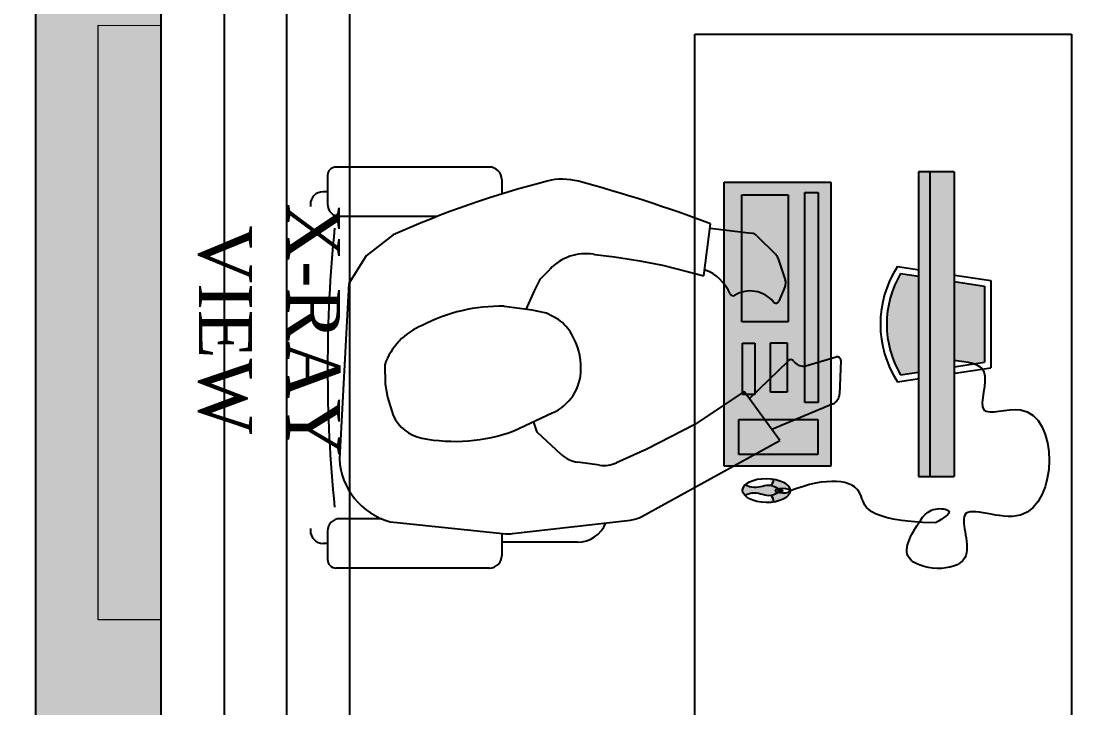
# Model space of a CAD drawing. Header units: metres. Extents: x 11749222 to 11901021, y -3863762 to -3708780.
# Drawn here: x 11789540 to 11791247, y -3803015 to -3801921 of the extents above; entities that cross this region are included whole.
import ezdxf

# ---------------------------------------------------------------- set-up
doc = ezdxf.new("R2010")
doc.units = ezdxf.units.M
doc.header["$MEASUREMENT"] = 0
doc.layers.get('0').update_dxf_attribs({"color": 251, "linetype": 'CONTINUOUS'})
for name, color, linetype in [('HATCH', 251, 'CONTINUOUS'), ('HS', 251, 'CONTINUOUS'), ('OT WRITING BOARD', 7, 'CONTINUOUS')]:
    doc.layers.add(name, color=color, linetype=linetype)
for name, color, linetype, lineweight in [('MEDI AIR-4', 6, 'CONTINUOUS', 25), ('MEDI O2', 3, 'CONTINUOUS', 25), ('MEDI VAC', 1, 'CONTINUOUS', 25), ('OT TEXT', 251, 'CONTINUOUS', 5)]:
    doc.layers.add(name, color=color, linetype=linetype, lineweight=lineweight)
doc.styles.get("Standard").update_dxf_attribs({"font": 'arial.ttf'})

msp = doc.modelspace()

# ---------------------------------------------------------------- hatches: boundary and pattern name
h = msp.add_hatch(color=254)
h.dxf.hatch_style = 1
h.set_gradient(color1=(209, 209, 209), color2=(191, 191, 191), one_color=1, tint=0.75, name='INVCYLINDER')
h.paths.add_polyline_path([(11790969.4318235, -3802160.945355292), (11790987.67774424, -3802160.945355292), (11790987.67774659, -3802646.945355211), (11790969.4318235, -3802646.945355298)])
h = msp.add_hatch(color=256)
h.dxf.hatch_style = 1
h.paths.add_polyline_path([(11791026.17366499, -3802646.945355025), (11791026.17366499, -3802160.945355292), (11790987.67774424, -3802160.945355292), (11790987.67774659, -3802646.94535521)])
h = msp.add_hatch(color=256)
h.dxf.hatch_style = 1
h.paths.add_polyline_path([(11790808.99022136, -3802611.761806951), (11790808.99022136, -3802556.094983761), (11790683.14895009, -3802556.094983761), (11790683.14895009, -3802611.761806951)], flags=16)
h.paths.add_polyline_path([(11790761.95493362, -3802399.954148901), (11790761.95493362, -3802197.838988441), (11790688.26330605, -3802197.838988441), (11790688.26330605, -3802399.954148901)], flags=0)
h.paths.add_polyline_path([(11790809.70993342, -3802528.937715365), (11790809.70993342, -3802194.037380677), (11790788.29104601, -3802194.037380677), (11790788.29104601, -3802528.937715365)], flags=16)
h.paths.add_polyline_path([(11790830.05780017, -3802630.175875271), (11790830.05780017, -3802177.714835319), (11790659.65961834, -3802177.714835319), (11790659.65961834, -3802630.175875271)])
h.paths.add_polyline_path([(11790760.21362342, -3802512.302324872), (11790733.54415456, -3802512.302324872), (11790733.54415456, -3802433.528442558), (11790760.21362342, -3802433.528442558)], flags=0)
h.paths.add_polyline_path([(11790788.29104601, -3802194.037380677), (11790809.70993342, -3802194.037380677), (11790809.70993342, -3802528.937715365), (11790788.29104601, -3802528.937715365)], flags=0)
h.paths.add_polyline_path([(11790709.01770452, -3802515.993836201), (11790689.20207499, -3802515.993836201), (11790689.20207499, -3802433.942325773), (11790709.01770452, -3802433.942325773)], flags=16)
h.paths.add_polyline_path([(11790808.99022136, -3802556.094983761), (11790808.99022136, -3802611.761806951), (11790683.14895009, -3802611.761806951), (11790683.14895009, -3802556.094983761)], flags=0)
h.paths.add_polyline_path([(11790761.95493362, -3802399.954148901), (11790688.26330605, -3802399.954148901), (11790688.26330605, -3802197.838988441), (11790761.95493362, -3802197.838988441)], flags=16)
h.paths.add_polyline_path([(11790760.21362342, -3802512.302324872), (11790760.21362342, -3802433.528442558), (11790733.54415456, -3802433.528442558), (11790733.54415456, -3802512.302324872)], flags=16)
h = msp.add_hatch(color=254)
h.dxf.hatch_style = 1
h.set_gradient(color1=(209, 209, 209), color2=(191, 191, 191), one_color=1, tint=0.75, name='INVCYLINDER')
h.paths.add_polyline_path([(11790808.99022136, -3802611.761806951), (11790808.99022136, -3802556.094983761), (11790683.14895009, -3802556.094983761), (11790683.14895009, -3802611.761806951)])
h.paths.add_polyline_path([(11790761.95493362, -3802399.954148901), (11790761.95493362, -3802197.838988441), (11790688.26330605, -3802197.838988441), (11790688.26330605, -3802399.954148901)])
h.paths.add_polyline_path([(11790809.70993342, -3802528.937715365), (11790809.70993342, -3802194.037380677), (11790788.29104601, -3802194.037380677), (11790788.29104601, -3802528.937715365)])
h.paths.add_polyline_path([(11790760.21362342, -3802512.302324872), (11790760.21362342, -3802433.528442558), (11790733.54415456, -3802433.528442558), (11790733.54415456, -3802512.302324872)])
h.paths.add_polyline_path([(11790709.01770452, -3802515.993836201), (11790709.01770452, -3802433.942325773), (11790689.20207499, -3802433.942325773), (11790689.20207499, -3802515.993836201)])
h = msp.add_hatch(color=256)
h.dxf.hatch_style = 1
h.paths.add_polyline_path([(11790941.06090275, -3802484.945355297), (11790969.4318235, -3802480.649420776), (11790969.4318235, -3802327.241289814), (11790941.06090275, -3802322.945355293, 0.272995728302598)])
edge = h.paths.add_edge_path()
edge.add_spline(control_points=[(11791026.17366499, -3802461.556728803), (11791037.97121735, -3802462.686169915), (11791049.7687697, -3802463.815611028), (11791058.83062036, -3802467.112624392)], knot_values=[0, 0, 0, 0, 28.67475405181993, 28.67475405181993, 28.67475405181993, 28.67475405181993], degree=3, periodic=0)
edge.add_line((11791058.83062036, -3802467.112624392), (11791074.79458574, -3802464.695355296))
edge.add_line((11791074.79458574, -3802464.695355296), (11791074.79458574, -3802343.195355294))
edge.add_line((11791074.79458574, -3802343.195355294), (11791026.17366499, -3802335.833158853))
edge.add_line((11791026.17366499, -3802335.833158853), (11791026.17366499, -3802461.556728803))
h = msp.add_hatch(color=256)
h.dxf.hatch_style = 1
edge = h.paths.add_edge_path()
edge.add_arc((11790725.78194827, -3802687.383370281), 13.2539179130793, -0.7401254976514906, 49.46152777258919, ccw=False)
edge.add_ellipse((11790727.18789415, -3802669.223662577), major_axis=(-38.00888260555163, 0.525802816762095), ratio=0.5040939593623253, start_angle=468.5600004429119, end_angle=539.9999999930382)
edge.add_ellipse((11790753.16391913, -3802669.56355166), major_axis=(-12.03285761141801, 0.185913733675433), ratio=0.3216880064047317, start_angle=-1.3783676422463031e-08, end_angle=179.9999999586488, ccw=False)
edge.add_ellipse((11790753.16391913, -3802669.56355166), major_axis=(-12.03285761141801, 0.185913733675433), ratio=0.3216880064047317, start_angle=179.9999999586488, end_angle=359.99999998621627, ccw=False)
edge.add_ellipse((11790727.18789415, -3802669.223662577), major_axis=(-38.00888260555163, 0.525802816762095), ratio=0.5040939593623253, start_angle=539.9999999930382, end_angle=612.3013535175419)
edge.add_arc((11790725.7633087, -3802650.939738581), 13.23356822491556, 308.5527937519682, 359.17477029216764, ccw=False)
edge.add_spline(control_points=[(11790734.01093803, -3802661.28884184), (11790725.6251456, -3802660.007534363), (11790711.17884303, -3802667.728391191), (11790697.93856468, -3802662.384273625), (11790693.07378463, -3802660.420723019)], knot_values=[0.4694720371276528, 0.4694720371276528, 0.4694720371276528, 0.4694720371276528, 1.407483953357447, 1.952313826482736, 1.952313826482736, 1.952313826482736, 1.952313826482736], degree=3, periodic=0)
edge.add_ellipse((11790727.18789415, -3802669.223662577), major_axis=(-38.00888260555163, 0.525802816762095), ratio=0.5040939593623253, start_angle=334.2319715187709, end_angle=385.7680284961759)
edge.add_spline(control_points=[(11790692.84333146, -3802677.079566595), (11790697.75742809, -3802675.254550427), (11790711.32315621, -3802670.216457962), (11790725.82909018, -3802678.575331551), (11790734.39644473, -3802677.310794112)], knot_values=[0.4506270724667458, 0.4506270724667458, 0.4506270724667458, 0.4506270724667458, 0.9954569455912963, 1.954670338081569, 1.954670338081569, 1.954670338081569, 1.954670338081569], degree=3, periodic=0)
h = msp.add_hatch(color=256)
h.dxf.hatch_style = 1
edge = h.paths.add_edge_path()
edge.add_ellipse((11790749.31276634, -3802669.379888678), major_axis=(-4.098024485273234, 0.02806017541154782), ratio=0.2661020917250116, start_angle=0, end_angle=360)
at = {"layer": 'HATCH', "ltscale": 500}
h = msp.add_hatch(color=251, dxfattribs=at)
h.dxf.hatch_style = 1
h.paths.add_polyline_path([(11782733.06102217, -3820581.807791337), (11783033.06102246, -3820581.807791337), (11783033.06102246, -3821481.807791335), (11782733.06102217, -3821481.807791335)])
h.paths.add_polyline_path([(11826143.0610224, -3824446.807791332), (11827043.0610221, -3824446.807791332), (11827043.0610221, -3824746.807791331), (11826143.0610224, -3824746.807791331)])
h.paths.add_polyline_path([(11800558.06102244, -3830511.807791322), (11800858.06102214, -3830511.807791322), (11800858.06102214, -3831411.808660954), (11800558.06102244, -3831411.808660954)])
h.paths.add_polyline_path([(11822943.06102211, -3830511.807791322), (11823543.06102211, -3830511.807791322), (11823543.06102211, -3830811.807791322), (11822943.06102211, -3830811.807791322)])
h.paths.add_polyline_path([(11779303.06102247, -3812391.807791346), (11780053.06102247, -3812391.807791346), (11780053.06102247, -3812691.807791347), (11779303.06102247, -3812691.807791347)])
h.paths.add_polyline_path([(11779303.06102247, -3815921.807791342), (11780203.06102247, -3815921.807791342), (11780203.06102247, -3816221.807791342), (11779303.06102247, -3816221.807791342)])
h.paths.add_polyline_path([(11816284.80015273, -3830411.807791323), (11817113.06102242, -3830411.807791323), (11817113.06102242, -3830711.807791322), (11816284.80015273, -3830711.807791322)])
h.paths.add_polyline_path([(11792528.06102245, -3829811.806921693), (11792828.06102245, -3829811.806921693), (11792828.06102245, -3830711.807791322), (11792528.06102245, -3830711.807791322)])
h.paths.add_polyline_path([(11786358.06102216, -3829961.806921692), (11786658.06102246, -3829961.806921692), (11786658.06102246, -3830711.807791322), (11786358.06102216, -3830711.807791322)])
h.paths.add_polyline_path([(11786033.06102246, -3830736.807791322), (11786333.06102246, -3830736.807791322), (11786333.06102246, -3831486.808660954), (11786033.06102246, -3831486.808660954)])
h.paths.add_polyline_path([(11779303.06102247, -3801521.807791361), (11780053.06102247, -3801521.807791361), (11780053.06102247, -3801821.807791362), (11779303.06102247, -3801821.807791362)])
h.paths.add_polyline_path([(11826143.0610224, -3801521.807791363), (11827043.0610221, -3801521.807791363), (11827043.0610221, -3801821.807791361), (11826143.0610224, -3801821.807791361)])
h.paths.add_polyline_path([(11779203.06102247, -3820581.807791337), (11779503.06102217, -3820581.807791337), (11779503.06102217, -3821481.807791336), (11779203.06102247, -3821481.807791336)])
h.paths.add_polyline_path([(11786033.06102246, -3829961.806921692), (11786333.06102246, -3829961.806921692), (11786333.06102246, -3830711.807791322), (11786033.06102246, -3830711.807791322)])
h.paths.add_polyline_path([(11826043.06102211, -3787791.807791383), (11826343.06102241, -3787791.807791383), (11826343.06102241, -3786813.54692185), (11826043.06102211, -3786813.54692185)])
h.paths.add_polyline_path([(11779303.06102247, -3808791.807791351), (11780053.06102247, -3808791.807791351), (11780053.06102247, -3809091.807791352), (11779303.06102247, -3809091.807791352)])
h.paths.add_polyline_path([(11807758.06102243, -3830511.807791322), (11808058.06102243, -3830511.807791322), (11808058.06102243, -3831411.808660954), (11807758.06102243, -3831411.808660954)])
h.paths.add_polyline_path([(11826143.0610224, -3781561.80779139), (11827043.0610221, -3781561.80779139), (11827043.0610221, -3781861.807791389), (11826143.0610224, -3781861.807791389)])
h.paths.add_polyline_path([(11826143.0610224, -3797921.807791368), (11827043.0610221, -3797921.807791368), (11827043.0610221, -3798221.807791368), (11826143.0610224, -3798221.807791368)])
h.paths.add_polyline_path([(11779303.06102247, -3805191.807791356), (11780053.06102247, -3805191.807791356), (11780053.06102247, -3805491.807791357), (11779303.06102247, -3805491.807791357)])
h.paths.add_polyline_path([(11811358.06102213, -3824481.80779133), (11811658.06102243, -3824481.80779133), (11811658.06102243, -3825381.808660962), (11811358.06102213, -3825381.808660962)])
h.paths.add_polyline_path([(11826143.0610224, -3805191.807791357), (11827043.0610221, -3805191.807791357), (11827043.0610221, -3805491.807791357), (11826143.0610224, -3805491.807791357)])
h.paths.add_polyline_path([(11784348.06102246, -3790791.807791378), (11784648.06102216, -3790791.807791378), (11784648.06102216, -3791391.808661009), (11784348.06102246, -3791391.808661009)])
h.paths.add_polyline_path([(11779303.06102251, -3790791.807791378), (11780203.06102247, -3790791.807791378), (11780203.06102247, -3791091.807791378), (11779303.06102251, -3791091.807791378)])
h.paths.add_polyline_path([(11826143.06102241, -3790791.807791378), (11826943.0610221, -3790791.807791378), (11826943.0610221, -3791091.807791378), (11826143.06102241, -3791091.807791378)])
h.paths.add_polyline_path([(11822943.06102211, -3819521.807791339), (11823641.96107901, -3819521.807791339), (11823641.96107901, -3819821.807791337), (11822943.06102211, -3819821.807791337)])
h.paths.add_polyline_path([(11820113.06102241, -3830411.807791323), (11820941.32189179, -3830411.807791323), (11820941.32189179, -3830711.807791322), (11820113.06102241, -3830711.807791322)])
h.paths.add_polyline_path([(11826143.0610224, -3812391.807791348), (11827043.0610221, -3812391.807791348), (11827043.0610221, -3812691.807791347), (11826143.0610224, -3812691.807791347)])
h.paths.add_polyline_path([(11784348.06102246, -3787191.806921752), (11784648.06102216, -3787191.806921752), (11784648.06102216, -3787791.807791382), (11784348.06102246, -3787791.807791382)])
h.paths.add_polyline_path([(11784673.06102276, -3787191.806921752), (11784973.06102246, -3787191.806921752), (11784973.06102246, -3787791.807791382), (11784673.06102276, -3787791.807791382)])
h.paths.add_polyline_path([(11780683.06102246, -3786891.806921902), (11780983.06102216, -3786891.806921902), (11780983.06102216, -3787791.807791383), (11780683.06102246, -3787791.807791383)])
h.paths.add_polyline_path([(11826143.0610224, -3830411.807791323), (11827043.0610221, -3830411.807791323), (11827043.0610221, -3830711.807791322), (11826143.0610224, -3830711.807791322)])
h.paths.add_polyline_path([(11798793.06102215, -3779261.806921911), (11799093.06102185, -3779261.806921911), (11799093.06102185, -3780161.807791393), (11798793.06102215, -3780161.807791393)])
h.paths.add_polyline_path([(11804823.06102213, -3779261.80692191), (11805123.06102183, -3779261.80692191), (11805123.06102183, -3780161.807791391), (11804823.06102213, -3780161.807791391)])
h.paths.add_polyline_path([(11782733.06102217, -3829961.806921692), (11783033.06102246, -3829961.806921692), (11783033.06102246, -3830711.807791322), (11782733.06102217, -3830711.807791322)])
h.paths.add_polyline_path([(11784673.06102276, -3790791.807791378), (11784973.06102246, -3790791.807791378), (11784973.06102246, -3791391.808661009), (11784673.06102276, -3791391.808661009)])
h.paths.add_polyline_path([(11795493.06102245, -3779261.80692191), (11795793.06102215, -3779261.80692191), (11795793.06102215, -3780161.807791392), (11795493.06102245, -3780161.807791392)])
h.paths.add_polyline_path([(11780683.06102246, -3781011.806921908), (11780983.06102217, -3781011.806921908), (11780983.06102217, -3781761.80779139), (11780683.06102246, -3781761.80779139)])
h.paths.add_polyline_path([(11784348.06102246, -3794391.807791373), (11784648.06102216, -3794391.807791373), (11784648.06102216, -3794991.808661004), (11784348.06102246, -3794991.808661004)])
h.paths.add_polyline_path([(11784673.06102276, -3794991.808661004), (11784973.06102246, -3794991.808661004), (11784973.06102246, -3794391.807791374), (11784673.06102276, -3794391.807791374)])
h.paths.add_polyline_path([(11782733.06102217, -3815471.807791343), (11783033.06102246, -3815471.807791343), (11783033.06102246, -3816221.807791342), (11782733.06102217, -3816221.807791342)])
h.paths.add_polyline_path([(11784348.06102246, -3781011.806921908), (11784648.06102216, -3781011.806921908), (11784648.06102216, -3781761.80779139), (11784348.06102246, -3781761.80779139)])
h.paths.add_polyline_path([(11782283.06015253, -3830736.807791322), (11783033.06102246, -3830736.807791322), (11783033.06102246, -3831036.807791322), (11782283.06015253, -3831036.807791322)])
h.paths.add_polyline_path([(11811358.06102213, -3830511.807791322), (11811658.06102242, -3830511.807791322), (11811658.06102242, -3831411.808660954), (11811358.06102213, -3831411.808660954)])
h.paths.add_polyline_path([(11782733.06102217, -3824481.807791332), (11783033.06102246, -3824481.807791332), (11783033.06102246, -3825231.808660962), (11782733.06102217, -3825231.808660962)])
h.paths.add_polyline_path([(11804158.06102243, -3830511.807791322), (11804458.06102243, -3830511.807791322), (11804458.06102243, -3831411.808660954), (11804158.06102243, -3831411.808660954)])
h.paths.add_polyline_path([(11826143.0610224, -3794391.807791374), (11827043.0610221, -3794391.807791374), (11827043.0610221, -3794691.807791373), (11826143.0610224, -3794691.807791373)])
h.paths.add_polyline_path([(11779303.06102247, -3797921.807791367), (11780053.06102247, -3797921.807791367), (11780053.06102247, -3798221.807791367), (11779303.06102247, -3798221.807791367)])
h.paths.add_polyline_path([(11820113.06102241, -3830736.807791322), (11820713.06189204, -3830736.807791322), (11820713.06189204, -3831036.807791322), (11820113.06102241, -3831036.807791322)])
h.paths.add_polyline_path([(11779028.06058765, -3830736.807791322), (11779778.06145698, -3830736.807791322), (11779778.06145698, -3831036.807791322), (11779028.06058765, -3831036.807791322)])
h.paths.add_polyline_path([(11816513.06015249, -3830736.807791322), (11817113.06102242, -3830736.807791322), (11817113.06102242, -3831036.807791322), (11816513.06015249, -3831036.807791322)])
h.paths.add_polyline_path([(11780203.06102247, -3794391.807791373), (11779303.06102281, -3794391.807791373), (11779303.06102281, -3794691.807791372), (11780203.06102247, -3794691.807791372)])
h.paths.add_polyline_path([(11792528.06102245, -3824481.80779133), (11792828.06102245, -3824481.80779133), (11792828.06102245, -3825381.808660962), (11792528.06102245, -3825381.808660962)])
h.paths.add_polyline_path([(11796958.06102244, -3830511.807791322), (11797258.06102244, -3830511.807791322), (11797258.06102244, -3831411.808660954), (11796958.06102244, -3831411.808660954)])
h.paths.add_polyline_path([(11816813.06102212, -3824481.807791332), (11817113.06102242, -3824481.807791332), (11817113.06102242, -3825381.808660962), (11816813.06102212, -3825381.808660962)])
h.paths.add_polyline_path([(11826143.0610224, -3815921.807791343), (11827043.0610221, -3815921.807791343), (11827043.0610221, -3816221.807791342), (11826143.0610224, -3816221.807791342)])
h.paths.add_polyline_path([(11826143.0610224, -3821181.807791336), (11827121.32189179, -3821181.807791336), (11827121.32189179, -3821481.807791336), (11826143.0610224, -3821481.807791336)])
h.paths.add_polyline_path([(11787103.06102246, -3780861.80692176), (11787403.06102245, -3780861.80692176), (11787403.06102245, -3781761.80779139), (11787103.06102246, -3781761.80779139)])
edge = h.paths.add_edge_path()
edge.add_line((11807608.06102213, -3780861.806921904), (11807608.06102213, -3781761.80779139))
edge.add_line((11820113.06102241, -3821481.807791336), (11821091.32189209, -3821481.807791336))
edge.add_line((11786033.06102246, -3815471.807791343), (11786033.06102246, -3816221.807791342))
edge.add_line((11807908.06102243, -3787791.807791382), (11807908.06102243, -3786891.806921902))
edge.add_line((11786333.06102246, -3825231.808660962), (11786333.06102246, -3824481.807791332))
edge.add_line((11786358.06102216, -3824481.807791332), (11786358.06102216, -3825231.808660962))
h.paths.add_polyline_path([(11804823.06102243, -3821181.807791335), (11805723.06189176, -3821181.807791335), (11805723.06189176, -3821481.807791336), (11804823.06102243, -3821481.807791336)], flags=17)
h.paths.add_polyline_path([(11789463.06102216, -3820581.807791337), (11789763.06102245, -3820581.807791337), (11789763.06102245, -3821481.807791142), (11789463.06102216, -3821481.807791142)], flags=17)
h.paths.add_polyline_path([(11786358.06102216, -3820731.807791336), (11786658.06102246, -3820731.807791336), (11786658.06102246, -3821481.807791336), (11786358.06102216, -3821481.807791336)], flags=17)
h.paths.add_polyline_path([(11786358.06102216, -3824481.807791332), (11786658.06102246, -3824481.807791332), (11786658.06102246, -3825231.808660962), (11786358.06102216, -3825231.808660962)], flags=17)
h.paths.add_polyline_path([(11794814.80015277, -3821181.807791336), (11795793.06102215, -3821181.807791336), (11795793.06102215, -3821481.807791336), (11794814.80015277, -3821481.807791336)], flags=17)
h.paths.add_polyline_path([(11796618.93058775, -3824481.807791331), (11797597.19145714, -3824481.807791331), (11797597.19145714, -3824781.807791331), (11796618.93058775, -3824781.807791331)], flags=17)
h.paths.add_polyline_path([(11810183.06015309, -3821181.807791336), (11811083.06102243, -3821181.807791336), (11811083.06102243, -3821481.807791336), (11810183.06015309, -3821481.807791336)], flags=17)
h.paths.add_polyline_path([(11798793.06102214, -3821181.807791335), (11799771.32189182, -3821181.807791335), (11799771.32189182, -3821481.807791336), (11798793.06102214, -3821481.807791336)], flags=17)
h.paths.add_polyline_path([(11816213.06015279, -3821181.807791336), (11817113.06102242, -3821181.807791336), (11817113.06102242, -3821481.807791336), (11816213.06015279, -3821481.807791336)], flags=17)
h.paths.add_polyline_path([(11786033.06102246, -3820731.807791336), (11786333.06102246, -3820731.807791336), (11786333.06102246, -3821481.807791336), (11786033.06102246, -3821481.807791336)], flags=17)
h.paths.add_polyline_path([(11786033.06102246, -3824481.807791332), (11786333.06102246, -3824481.807791332), (11786333.06102246, -3825231.808660962), (11786033.06102246, -3825231.808660962)], flags=17)
h.paths.add_polyline_path([(11810183.06015309, -3794391.807791374), (11811083.06102243, -3794391.807791374), (11811083.06102243, -3794691.807791373), (11810183.06015309, -3794691.807791373)], flags=17)
h.paths.add_polyline_path([(11804823.06102243, -3787191.806921752), (11805123.06102243, -3787191.806921752), (11805123.06102243, -3787791.807791381), (11804823.06102243, -3787791.807791381)], flags=16)
h.paths.add_polyline_path([(11804823.06102243, -3801521.807791363), (11805723.06189177, -3801521.807791363), (11805723.06189177, -3801821.807791362), (11804823.06102243, -3801821.807791362)], flags=17)
h.paths.add_polyline_path([(11801593.06102244, -3785331.807791385), (11802193.06189207, -3785331.807791385), (11802193.06189207, -3785631.807791385), (11801593.06102244, -3785631.807791385)], flags=17)
h.paths.add_polyline_path([(11801593.06102244, -3787491.807791382), (11802193.06189207, -3787491.807791382), (11802193.06189207, -3787791.807791382), (11801593.06102244, -3787791.807791382)], flags=16)
h.paths.add_polyline_path([(11810183.06015309, -3815921.807791343), (11811083.06102243, -3815921.807791343), (11811083.06102243, -3816221.807791342), (11810183.06015309, -3816221.807791342)], flags=17)
h.paths.add_polyline_path([(11786033.06102246, -3815471.807791343), (11786333.06102246, -3815471.807791343), (11786333.06102246, -3816221.807791342), (11786033.06102246, -3816221.807791342)], flags=17)
h.paths.add_polyline_path([(11795793.06102216, -3805491.807791379), (11794893.06015282, -3805491.807791379), (11794893.06015282, -3805191.807791358), (11795793.06102216, -3805191.807791358)], flags=17)
h.paths.add_polyline_path([(11788863.06015282, -3812391.807791348), (11789763.06102245, -3812391.807791348), (11789763.06102245, -3812691.807791347), (11788863.06015282, -3812691.807791347)], flags=17)
h.paths.add_polyline_path([(11795493.06102245, -3815621.807791344), (11795793.06102215, -3815621.807791344), (11795793.06102215, -3816521.807791342), (11795493.06102245, -3816521.807791342)], flags=17)
h.paths.add_polyline_path([(11788863.06015282, -3815921.807791343), (11789763.06102245, -3815921.807791343), (11789763.06102245, -3816221.807791342), (11788863.06015282, -3816221.807791342)], flags=17)
h.paths.add_polyline_path([(11804823.06102243, -3812391.807791348), (11805723.06189176, -3812391.807791348), (11805723.06189176, -3812691.807791347), (11804823.06102243, -3812691.807791347)], flags=17)
h.paths.add_polyline_path([(11786358.06102216, -3815471.807791343), (11786658.06102246, -3815471.807791343), (11786658.06102246, -3816221.807791342), (11786358.06102216, -3816221.807791342)], flags=17)
h.paths.add_polyline_path([(11788863.06015282, -3808791.807791352), (11789763.06102245, -3808791.807791352), (11789763.06102245, -3809091.807791352), (11788863.06015282, -3809091.807791352)], flags=17)
h.paths.add_polyline_path([(11810183.0601531, -3797921.807791368), (11811083.06102243, -3797921.807791368), (11811083.06102243, -3798221.807791367), (11810183.0601531, -3798221.807791367)], flags=17)
h.paths.add_polyline_path([(11810183.06015309, -3808791.807791352), (11811083.06102243, -3808791.807791352), (11811083.06102243, -3809091.807791352), (11810183.06015309, -3809091.807791352)], flags=17)
h.paths.add_polyline_path([(11810183.06015309, -3805191.807791356), (11811083.06102243, -3805191.807791356), (11811083.06102243, -3805491.807791357), (11810183.06015309, -3805491.807791357)], flags=17)
h.paths.add_polyline_path([(11813683.06102242, -3819521.807791338), (11814283.06102242, -3819521.807791338), (11814283.06102242, -3819821.807791338), (11813683.06102242, -3819821.807791338)], flags=17)
h.paths.add_polyline_path([(11820113.06102241, -3801521.807791363), (11821013.06189175, -3801521.807791363), (11821013.06189175, -3801821.807791362), (11820113.06102241, -3801821.807791362)], flags=17)
h.paths.add_polyline_path([(11816213.06015279, -3801521.807791363), (11817113.06102242, -3801521.807791363), (11817113.06102242, -3801821.807791362), (11816213.06015279, -3801821.807791362)], flags=17)
h.paths.add_polyline_path([(11798793.06102215, -3808491.807791353), (11799093.06102244, -3808491.807791353), (11799093.06102244, -3809391.807791351), (11798793.06102215, -3809391.807791351)], flags=17)
h.paths.add_polyline_path([(11804823.06102243, -3808791.807791352), (11805723.06189177, -3808791.807791352), (11805723.06189177, -3809091.807791352), (11804823.06102243, -3809091.807791352)], flags=17)
h.paths.add_polyline_path([(11820113.06102241, -3821181.807791336), (11821091.32189209, -3821181.807791336), (11821091.32189209, -3821481.807791336), (11820113.06102241, -3821481.807791336)], flags=17)
h.paths.add_polyline_path([(11795493.06102245, -3808491.807791354), (11795793.06102215, -3808491.807791354), (11795793.06102215, -3809391.807791351), (11795493.06102245, -3809391.807791351)], flags=17)
h.paths.add_polyline_path([(11816813.06102212, -3808491.807791354), (11817113.06102242, -3808491.807791354), (11817113.06102242, -3809391.807791351), (11816813.06102212, -3809391.807791351)], flags=17)
h.paths.add_polyline_path([(11798793.06102214, -3801521.807791362), (11799693.06189207, -3801521.807791362), (11799693.06189207, -3801821.807791363), (11798793.06102214, -3801821.807791363)], flags=17)
h.paths.add_polyline_path([(11811910.56102242, -3787491.807791383), (11812810.56102242, -3787491.807791383), (11812810.56102242, -3787791.807791382), (11811910.56102242, -3787791.807791382)], flags=17)
h.paths.add_polyline_path([(11816213.06102212, -3787491.807791383), (11817113.06102242, -3787491.807791383), (11817113.06102242, -3787791.807791382), (11816213.06102212, -3787791.807791382)], flags=17)
h.paths.add_polyline_path([(11820113.06102241, -3787491.807791383), (11821013.06102241, -3787491.807791383), (11821013.06102241, -3787791.807791387), (11820113.06102241, -3787791.807791387)], flags=17)
h.paths.add_polyline_path([(11804823.06102243, -3805191.807791357), (11805723.06189177, -3805191.807791357), (11805723.06189177, -3805491.807791357), (11804823.06102243, -3805491.807791357)], flags=17)
h.paths.add_polyline_path([(11798793.06102214, -3805191.807791356), (11799693.06189207, -3805191.807791356), (11799693.06189207, -3805491.807791356), (11798793.06102214, -3805491.807791356)], flags=17)
h.paths.add_polyline_path([(11792363.06102245, -3819521.807791337), (11792963.06102215, -3819521.807791337), (11792963.06102215, -3819821.807791337), (11792363.06102245, -3819821.807791337)], flags=17)
h.paths.add_polyline_path([(11804823.06102213, -3794391.807791375), (11805723.06189177, -3794391.807791375), (11805723.06189177, -3794691.807791373), (11804823.06102213, -3794691.807791373)], flags=17)
h.paths.add_polyline_path([(11788863.06015282, -3805191.807791357), (11789763.06102245, -3805191.807791357), (11789763.06102245, -3805491.807791357), (11788863.06015282, -3805491.807791357)], flags=17)
h.paths.add_polyline_path([(11820113.06102241, -3805191.807791357), (11821013.06189175, -3805191.807791357), (11821013.06189175, -3805491.807791357), (11820113.06102241, -3805491.807791357)], flags=17)
h.paths.add_polyline_path([(11816213.06015279, -3805191.807791357), (11817113.06102242, -3805191.807791357), (11817113.06102242, -3805491.807791357), (11816213.06015279, -3805491.807791357)], flags=17)
h.paths.add_polyline_path([(11820113.06102241, -3808491.807791353), (11820413.06102241, -3808491.807791353), (11820413.06102241, -3809391.807791351), (11820113.06102241, -3809391.807791351)], flags=17)
h.paths.add_polyline_path([(11798793.06102214, -3812091.807812234), (11799093.06102244, -3812091.807812234), (11799093.06102244, -3812991.807791347), (11798793.06102214, -3812991.807791347)], flags=17)
h.paths.add_polyline_path([(11820113.06102242, -3815621.807791344), (11820413.06102241, -3815621.807791344), (11820413.06102241, -3816521.807791342), (11820113.06102242, -3816521.807791342)], flags=17)
h.paths.add_polyline_path([(11804823.06102243, -3797921.807791367), (11805723.06189177, -3797921.807791367), (11805723.06189177, -3798221.807791367), (11804823.06102243, -3798221.807791367)], flags=17)
h.paths.add_polyline_path([(11816813.06102212, -3797621.807791368), (11817113.06102242, -3797621.807791368), (11817113.06102242, -3798521.807791366), (11816813.06102212, -3798521.807791366)], flags=17)
h.paths.add_polyline_path([(11820113.06102241, -3797621.807791368), (11820413.06102241, -3797621.807791368), (11820413.06102241, -3798521.807791366), (11820113.06102241, -3798521.807791366)], flags=17)
h.paths.add_polyline_path([(11794893.06015282, -3801521.807791363), (11795793.06102215, -3801521.807791363), (11795793.06102215, -3801821.807791362), (11794893.06015282, -3801821.807791362)], flags=17)
h.paths.add_polyline_path([(11809987.75662015, -3801521.609101645), (11811083.06102243, -3801521.807791363), (11811083.06102243, -3801821.807791364), (11809987.75662015, -3801821.609101646)], flags=17)
h.paths.add_polyline_path([(11788863.06015282, -3801521.807791363), (11789763.06102245, -3801521.807791363), (11789763.06102245, -3801821.807791362), (11788863.06015282, -3801821.807791362)], flags=17)
h.paths.add_polyline_path([(11803818.93058774, -3824481.80779133), (11804797.19145683, -3824481.80779133), (11804797.19145683, -3824781.807791332), (11803818.93058774, -3824781.807791332)], flags=17)
h.paths.add_polyline_path([(11795493.06102245, -3812091.807791348), (11795793.06102215, -3812091.807791348), (11795793.06102215, -3812991.807791346), (11795493.06102245, -3812991.807791346)], flags=17)
h.paths.add_polyline_path([(11791348.06102245, -3781761.80779139), (11791648.06102215, -3781761.80779139), (11791648.06102215, -3780961.806921759), (11791348.06102245, -3780961.806921759)], flags=17)
h.paths.add_polyline_path([(11820113.06102241, -3794091.807791372), (11820413.06102241, -3794091.807791372), (11820413.06102241, -3794991.807791372), (11820113.06102241, -3794991.807791372)], flags=17)
h.paths.add_polyline_path([(11795493.06102245, -3784731.806921903), (11795793.06102215, -3784731.806921903), (11795793.06102215, -3785631.807791385), (11795493.06102245, -3785631.807791385)], flags=17)
h.paths.add_polyline_path([(11810183.06015309, -3790791.807791378), (11811083.06102243, -3790791.807791378), (11811083.06102243, -3791091.807791378), (11810183.06015309, -3791091.807791378)], flags=17)
h.paths.add_polyline_path([(11804823.06102243, -3784731.806921904), (11805123.06102213, -3784731.806921904), (11805123.06102213, -3785631.807791385), (11804823.06102243, -3785631.807791385)], flags=17)
h.paths.add_polyline_path([(11791348.06102245, -3786891.8069219), (11791648.06102215, -3786891.8069219), (11791648.06102215, -3787791.807791382), (11791348.06102245, -3787791.807791382)], flags=17)
h.paths.add_polyline_path([(11807608.06102243, -3786891.806921902), (11807908.06102213, -3786891.806921902), (11807908.06102184, -3787791.807791407), (11807608.06102214, -3787791.807791407)], flags=16)
h.paths.add_polyline_path([(11788863.06015282, -3790791.807791378), (11789763.06102245, -3790791.807791378), (11789763.06102245, -3791091.807791378), (11788863.06015282, -3791091.807791378)], flags=17)
h.paths.add_polyline_path([(11798793.06102215, -3790791.807791378), (11799438.06102244, -3790791.807791378), (11799438.06102244, -3791091.807791378), (11798793.06102215, -3791091.807791378)], flags=17)
h.paths.add_polyline_path([(11787103.06102246, -3786891.806921901), (11787403.06102216, -3786891.806921901), (11787403.06102216, -3787791.807791383), (11787103.06102246, -3787791.807791383)], flags=17)
h.paths.add_polyline_path([(11816813.06102212, -3780861.806921908), (11817113.06102182, -3780861.806921908), (11817113.06102182, -3781761.80779139), (11816813.06102212, -3781761.80779139)], flags=17)
h.paths.add_polyline_path([(11795493.06102245, -3786891.8069219), (11795793.06102215, -3786891.8069219), (11795793.06102215, -3787791.807791382), (11795493.06102245, -3787791.807791382)], flags=17)
h.paths.add_polyline_path([(11812210.56102213, -3780861.806921908), (11812510.56102183, -3780861.806921908), (11812510.56102183, -3781761.80779139), (11812210.56102213, -3781761.80779139)], flags=17)
h.paths.add_polyline_path([(11820113.06102241, -3790791.807791378), (11821013.06189175, -3790791.807791378), (11821013.06189175, -3791091.807791378), (11820113.06102241, -3791091.807791378)], flags=17)
h.paths.add_polyline_path([(11795493.06102245, -3797621.807791368), (11795793.06102215, -3797621.807791368), (11795793.06102215, -3798521.807791367), (11795493.06102245, -3798521.807791367)], flags=17)
h.paths.add_polyline_path([(11788863.06015282, -3794391.807791372), (11789763.06102245, -3794391.807791372), (11789763.06102245, -3794691.807791373), (11788863.06015282, -3794691.807791373)], flags=17)
h.paths.add_polyline_path([(11807608.06102213, -3780861.806921904), (11807908.06102183, -3780861.806921904), (11807908.06102183, -3781761.807791385), (11807608.06102213, -3781761.807791385)], flags=17)
h.paths.add_polyline_path([(11816213.06015277, -3790791.807791378), (11817113.06102243, -3790791.807791378), (11817113.06102245, -3791091.807791378), (11816213.06015279, -3791091.807791378)], flags=17)
h.paths.add_polyline_path([(11820113.06102242, -3780861.806921908), (11820413.06102212, -3780861.806921908), (11820413.06102212, -3781761.80779139), (11820113.06102242, -3781761.80779139)], flags=17)
h.paths.add_polyline_path([(11807418.93058744, -3824481.807791332), (11808397.19145712, -3824481.807791332), (11808397.19145712, -3824781.807791331), (11807418.93058744, -3824781.807791331)], flags=17)
h.paths.add_polyline_path([(11804823.06102243, -3790791.807791378), (11805723.06189177, -3790791.807791378), (11805723.06189177, -3791091.807791378), (11804823.06102243, -3791091.807791378)], flags=17)
h.paths.add_polyline_path([(11804823.06102213, -3815921.807791342), (11805723.06189176, -3815921.807791342), (11805723.06189176, -3816221.807791342), (11804823.06102213, -3816221.807791342)], flags=17)
h.paths.add_polyline_path([(11798793.06102215, -3794091.807791372), (11799093.06102244, -3794091.807791372), (11799093.06102244, -3794991.807791372), (11798793.06102215, -3794991.807791372)], flags=17)
h.paths.add_polyline_path([(11810183.06015309, -3812391.807791348), (11811083.06102243, -3812391.807791348), (11811083.06102243, -3812691.807791347), (11810183.06015309, -3812691.807791347)], flags=17)
h.paths.add_polyline_path([(11795493.06102245, -3794991.807791372), (11795793.06102214, -3794991.807791372), (11795793.06102214, -3794094.233172148), (11795493.06102245, -3794094.233172148)], flags=17)
h.paths.add_polyline_path([(11816813.06102212, -3812091.807791348), (11817113.06102242, -3812091.807791348), (11817113.06102242, -3812991.807791346), (11816813.06102212, -3812991.807791346)], flags=17)
h.paths.add_polyline_path([(11798793.06102215, -3815621.807791344), (11799093.06102244, -3815621.807791344), (11799093.06102244, -3816521.807791342), (11798793.06102215, -3816521.807791342)], flags=17)
h.paths.add_polyline_path([(11820113.06102241, -3812091.807791348), (11820413.06102241, -3812091.807791348), (11820413.06102241, -3812991.807791347), (11820113.06102241, -3812991.807791347)], flags=17)
h.paths.add_polyline_path([(11794814.80015277, -3790791.807791378), (11795793.06102215, -3790791.807791378), (11795793.06102215, -3791091.807791378), (11794814.80015277, -3791091.807791378)], flags=17)
h.paths.add_polyline_path([(11816813.06102212, -3815621.807791343), (11817113.06102242, -3815621.807791343), (11817113.06102242, -3816521.807791342), (11816813.06102212, -3816521.807791342)], flags=17)
h.paths.add_polyline_path([(11798793.06102215, -3797621.807791368), (11799093.06102244, -3797621.807791368), (11799093.06102244, -3798521.807791367), (11798793.06102215, -3798521.807791367)], flags=17)
h.paths.add_polyline_path([(11788863.06015282, -3797921.807791368), (11789763.06102215, -3797921.807791368), (11789763.06102215, -3798221.807791367), (11788863.06015282, -3798221.807791367)], flags=17)
h.paths.add_polyline_path([(11816813.06102212, -3794091.807791372), (11817113.06102242, -3794091.807791372), (11817113.06102242, -3794991.807791372), (11816813.06102212, -3794991.807791372)], flags=17)
h.paths.add_polyline_path([(11820413.06102241, -3824538.963313863), (11820113.06102241, -3824538.963384506), (11820113.06102241, -3825460.068660862), (11820413.06102241, -3825460.068660862)])
at = {"layer": 'HS', "lineweight": -3, "ltscale": 500}
h = msp.add_hatch(color=256, dxfattribs=at)
h.dxf.hatch_style = 1
h.paths.add_polyline_path([(11789763.06102215, -3802161.807791356), (11789763.06102215, -3801821.807791361), (11789563.06102215, -3801821.807791361), (11789563.06102215, -3802161.807791356)])
h.paths.add_polyline_path([(11789563.06102215, -3805191.807791356), (11789563.06102215, -3804891.807791356), (11789763.06102245, -3804891.807791356), (11789763.06102215, -3805191.807791356)])
h = msp.add_hatch(color=256, dxfattribs=at)
h.dxf.hatch_style = 1
h.paths.add_polyline_path([(11789763.06102245, -3804902.36702174), (11789763.06102245, -3802135.035913883), (11789563.06102215, -3802135.035913883), (11789563.06102215, -3804902.36702174)])
at = {"layer": 'OT WRITING BOARD', "lineweight": 5, "ltscale": 30}
h = msp.add_hatch(color=256, dxfattribs=at)
h.dxf.hatch_style = 1
h.paths.add_polyline_path([(11789662.41671857, -3802875.337762075), (11789762.42021856, -3802875.410802084), (11789763.11265287, -3801927.377627569), (11789663.10915336, -3801927.304585653)])

# ---------------------------------------------------------------- linework, layer by layer
at = {"lineweight": 25}
for p, q in [((11789763.06102245, -3805491.807791357), (11789763.06102215, -3801082.807791366)), ((11789563.06102215, -3805191.807791356), (11789563.06102215, -3801821.807791361)), ((11790285.91159397, -3802153.409226772), (11790041.43638453, -3802153.409226772)), ((11790028.0094218, -3802166.836189508), (11790028.0094218, -3802212.537478901)), ((11790305.58361769, -3802173.081250492), (11790305.58361769, -3802196.200741041)), ((11791026.17366499, -3802160.945355292), (11790969.4318235, -3802160.945355292)), ((11790969.4318235, -3802160.945355292), (11790969.4318235, -3802646.945355298)), ((11790987.67774424, -3802160.945355292), (11790987.67774659, -3802646.945355161)), ((11791026.17366499, -3802160.945355292), (11791026.17366499, -3802646.945355298)), ((11790028.0094218, -3802192.753274212), (11790020.80799957, -3802192.753274212)), ((11790659.65961834, -3802630.175875271), (11790659.65961834, -3802177.714835319)), ((11790659.65961834, -3802177.714835319), (11790830.05780017, -3802177.714835319)), ((11790788.29104601, -3802528.937715365), (11790788.29104601, -3802194.037380677)), ((11790788.29104601, -3802194.037380677), (11790809.70993342, -3802194.037380677)), ((11790809.70993342, -3802194.037380677), (11790809.70993342, -3802528.937715365)), ((11790830.05780017, -3802177.714835319), (11790830.05780017, -3802630.175875271)), ((11790688.26330605, -3802399.954148901), (11790688.26330605, -3802197.838988441)), ((11790688.26330605, -3802197.838988441), (11790761.95493362, -3802197.838988441)), ((11790761.95493362, -3802197.838988441), (11790761.95493362, -3802399.954148901)), ((11790000.62136133, -3802212.939912452), (11790000.62136133, -3802216.288409848)), ((11790202.75092679, -3802232.097321652), (11790047.56926455, -3802232.097321652)), ((11790627.29652414, -3802326.778559717), (11790638.32409147, -3802243.995765142)), ((11790132.35175909, -3802261.658227564), (11790089.78514544, -3802295.054809441)), ((11790637.56823903, -3802250.711943329), (11790703.4961178, -3802258.69184457)), ((11790712.10376926, -3802262.85442076), (11790741.88041613, -3802292.33569949)), ((11790089.78514544, -3802295.054809441), (11790062.13397689, -3802339.0880064)), ((11790451.60328838, -3802292.511143328), (11790453.87172808, -3802292.867534264)), ((11790453.87172808, -3802292.867534264), (11790485.10874163, -3802296.392919306)), ((11790485.10874163, -3802296.392919306), (11790525.57624691, -3802302.750704373)), ((11790525.57624691, -3802302.750704373), (11790561.7850755, -3802309.821627776)), ((11790561.7850755, -3802309.821627776), (11790602.96571911, -3802320.438089539)), ((11790745.4776735, -3802298.097701671), (11790757.32474, -3802333.162737245)), ((11790935.9647451, -3802311.933277572), (11790970.94767512, -3802317.230404794)), ((11790367.53409895, -3802331.585775732), (11790382.42939072, -3802315.957192298)), ((11790602.96571911, -3802320.438089539), (11790627.29652414, -3802326.778559717)), ((11790941.06090275, -3802322.945355294), (11790969.4318235, -3802327.241289814)), ((11791027.68951662, -3802325.822273834), (11791084.91958574, -3802334.488070466)), ((11790062.13397689, -3802339.0880064), (11790046.92967433, -3802618.649408403)), ((11790357.6106222, -3802350.759897527), (11790367.53409895, -3802331.585775732)), ((11790756.97797061, -3802343.5311755), (11790747.09365279, -3802367.395092361)), ((11791026.17366499, -3802335.833158853), (11791074.79458574, -3802343.195355294)), ((11791074.79458574, -3802343.195355294), (11791074.79458574, -3802464.695355296)), ((11791084.91958574, -3802334.488070466), (11791084.91958574, -3802473.402640124)), ((11790344.35149697, -3802380.285137891), (11790357.6106222, -3802350.759897527)), ((11790354.04396676, -3802381.508371476), (11790309.31778478, -3802375.863724744)), ((11790376.76362691, -3802386.46003319), (11790354.04396676, -3802381.508371476)), ((11790395.93774871, -3802396.383509936), (11790376.76362691, -3802386.46003319)), ((11790761.95493362, -3802399.954148901), (11790688.26330605, -3802399.954148901)), ((11790733.54415456, -3802512.302324872), (11790733.54415456, -3802433.528442558)), ((11790733.54415456, -3802433.528442558), (11790760.21362342, -3802433.528442558)), ((11790760.21362342, -3802433.528442558), (11790760.21362342, -3802512.302324872)), ((11790689.20207499, -3802515.993836201), (11790689.20207499, -3802433.942325773)), ((11790689.20207499, -3802433.942325773), (11790709.01770452, -3802433.942325773)), ((11790709.01770452, -3802433.942325773), (11790709.01770452, -3802515.993836201)), ((11790700.50215049, -3802522.682589959), (11790762.18606049, -3802462.114668369)), ((11790770.5978821, -3802462.641060635), (11790771.9188269, -3802464.309981869)), ((11790789.94673376, -3802470.095201827), (11790838.43703699, -3802456.140190165)), ((11790845.66592023, -3802461.785229126), (11790843.75494321, -3802515.755744382)), ((11791026.17366499, -3802472.05755174), (11791074.79458574, -3802464.695355296)), ((11790119.07318992, -3802468.580338183), (11790119.80648158, -3802499.104213397)), ((11790941.06090275, -3802484.945355296), (11790969.4318235, -3802480.649420776)), ((11791027.68951662, -3802482.068436755), (11791084.91958574, -3802473.402640124)), ((11790119.80648158, -3802499.104213397), (11790123.37217326, -3802520.397596882)), ((11790935.9647451, -3802495.95743302), (11790970.94767512, -3802490.660305794)), ((11790691.84601796, -3802511.325095924), (11790613.09072904, -3802563.915952915)), ((11790709.01770452, -3802515.993836201), (11790689.20207499, -3802515.993836201)), ((11790748.69555165, -3802589.367246503), (11790691.84601796, -3802511.325095924)), ((11790760.21362342, -3802512.302324872), (11790733.54415456, -3802512.302324872)), ((11790123.37217326, -3802520.397596882), (11790132.62281831, -3802549.495195424)), ((11790833.34187629, -3802530.828558983), (11790736.05592604, -3802571.624925971)), ((11790809.70993342, -3802528.937715365), (11790788.29104601, -3802528.937715365)), ((11790325.01671464, -3802574.193044037), (11790386.05484482, -3802545.521538622)), ((11790361.89389209, -3802576.314271578), (11790356.54500823, -3802559.932323699)), ((11790613.09072904, -3802563.915952915), (11790536.45470182, -3802603.01764148)), ((11790683.14895009, -3802611.761806951), (11790683.14895009, -3802556.094983761)), ((11790683.14895009, -3802556.094983761), (11790808.99022136, -3802556.094983761)), ((11790808.99022136, -3802556.094983761), (11790808.99022136, -3802611.761806951)), ((11790400.24397344, -3802611.602124573), (11790361.89389209, -3802576.314271578)), ((11790536.45470182, -3802603.01764148), (11790488.34740809, -3802624.878259254)), ((11790528.69477361, -3802710.519257243), (11790748.69555165, -3802589.367246503)), ((11790808.99022136, -3802611.761806951), (11790683.14895009, -3802611.761806951)), ((11790461.36518526, -3802628.834422552), (11790426.90835159, -3802624.141971946)), ((11790830.05780017, -3802630.175875271), (11790659.65961834, -3802630.175875271)), ((11790969.4318235, -3802646.945355298), (11791026.17366499, -3802646.945355025)), ((11790113.8697281, -3802714.061902793), (11790047.56926455, -3802714.061902793)), ((11790128.00916147, -3802718.83073199), (11790139.09245721, -3802720.22949411)), ((11790139.09245721, -3802720.22949411), (11790311.95361972, -3802738.001382147)), ((11790322.60741732, -3802737.936618012), (11790510.59529395, -3802716.296869424)), ((11790000.62136133, -3802729.870814597), (11790000.62136133, -3802733.219311993)), ((11790028.0094218, -3802733.621745544), (11790028.0094218, -3802779.323034937)), ((11790305.58361769, -3802737.346481062), (11790305.58361769, -3802773.077973953)), ((11790028.0094218, -3802753.405950233), (11790020.80799957, -3802753.405950233)), ((11790426.27157187, -3802751.549002714), (11790305.58361769, -3802751.549002714)), ((11790285.91159397, -3802792.749997673), (11790041.43638453, -3802792.749997673))]:
    msp.add_line(p, q, dxfattribs=at)
at = {"lineweight": 25, "ltscale": 500}
for p, q in [((11790613.13329184, -3804241.338303362, -0.001307588070631027), (11790613.13329184, -3801941.479884204, -0.001307588070631027)), ((11790613.13329184, -3801941.479884204, -0.001307588070631027), (11791213.13329184, -3801941.479884204, -0.001307588070631027)), ((11791213.13329184, -3801941.479884204, -0.001307588070631027), (11791213.13329184, -3804241.338303362, -0.001307588070631027))]:
    msp.add_line(p, q, dxfattribs=at)
for centre, radius, start, end in [((11791078.3585454, -3802403.945355295), 169.535296654641, 147.1302492112759, 212.8697507887241), ((11791078.3585454, -3802403.945355295), 159.4102966545111, 149.4611315018372, 210.5388684981628), ((11790725.76632245, -3802650.870265317), 13.23356822491399, 307.5346679308955, 359.1747702909266), ((11790725.78496202, -3802687.313897016), 13.25391791307647, 359.2598744987778, 49.57731251986105)]:
    msp.add_arc(centre, radius, start, end)
for centre, major_axis, ratio, start_param, end_param in [((11790041.43638453, -3802166.836189508), (9.494296401354058, -9.494296401354061), 0.9999999999825855, 2.356194489987452, 3.926990816995949), ((11790285.91159397, -3802173.081250492), (13.91022137199913, -13.91022137199914), 0.9999999999948043, 0.7853981632661414, 2.356194490323652), ((11790748.79762052, -3803631.113233815), (1447.136039318335, 401.5093995956748), 0.9999999999909284, 1.549600955838368, 1.723122804882322), ((11790402.33077777, -3802271.10849324), (69.55110686109333, 69.5511068610933), 0.9999999999922973, 0.5245935870712961, 1.034846285015164), ((11789869.43536399, -3804267.844641987), (1530.874611381044, 1530.874611381043), 0.9999999999995481, 0.4223262155096761, 0.5245935870784812), ((11790020.80799957, -3802212.939912452), (14.27410878911319, 14.27410878911319), 0.9999999999968345, 0.785398163399031, 2.356194490190762), ((11790047.56926455, -3802212.537478901), (13.83089744787387, 13.83089744787387), 0.9999999999889968, 2.356194490186843, 3.926990816959075), ((11792258.28434023, -3802473.079612222), (2229.876687132462, 42.14465543558832), 0.9999999999972996, 3.022800990543049, 3.222588829028481), ((11790701.72323328, -3802273.338957645), (10.43266602946367, -10.43266602946368), 0.9999999999528294, 1.575780735277725, 2.235740591780718), ((11790439.39053283, -3802370.245723005), (55.64088548841531, -55.64088548841534), 0.9999999999964654, 2.200359914233175, 3.165611577415639), ((11790731.49988015, -3802302.820236374), (10.43266602897516, 10.43266602897516), 0.999999999912298, -0.4595793208408123, 0.004984408357254999), ((11790605.11649305, -3802382.434660003), (49.13304974877249, 49.13304974877248), 0.9999999999936964, -0.389622103009974, 0.4407300291481917), ((11790701.36497393, -3802399.359469325), (34.21713678074433, -34.21713678074434), 0.9999999999989411, 1.473298528736193, 2.900346572703747), ((11790743.34694665, -3802337.885271949), (10.43266602920555, -10.43266602920556), 0.9999999999960529, 0.3927148266146453, 1.111217006131666), ((11790673.7676262, -3802353.750632169), (3.477555343100191, -3.477555343100192), 0.9999999999919085, 4.322766877370706, 6.041939226905843), ((11790302.75487628, -3802641.512378899), (59.83415846814817, -259.3372468388579), 0.9999999999800566, 2.890445684544624, 3.399922006666372), ((11790742.54997814, -3802365.513124511), (3.477555343015624, 3.477555343015624), 0.9999999999915961, 3.044094856633167, 5.105103806401785), ((11790350.3853758, -3802458.178964623), (54.28488232309839, 54.28488232309837), 0.9999999999751112, -0.2689542873623081, 0.150173442323088), ((11790217.94205566, -3802503.160307036), (74.06357693963051, -74.06357693963052), 0.9999999999983373, 2.740689677367521, 3.590533477573347), ((11790326.49707157, -3802473.571960944), (74.35663504840406, -74.35663504840407), 0.9999999999974537, 0.7645531225114562, 1.316959407778838), ((11790766.15546837, -3802466.157214188), (4.00614375527071, -4.006143755270711), 0.9999999999743613, 1.454932305411495, 3.13246430422997), ((11790785.2460681, -3802453.76152121), (12.01843126551085, 12.01843126551085), 0.999999999997271, 3.025728631543674, 4.207208236835285), ((11790840.00392554, -3802461.58475037), (4.006143755127278, 4.006143755127276), 0.9999999999974482, -0.8207911744576712, 1.065615582654755), ((11790355.33122485, -3802475.681519564), (53.95168711967325, 53.95168711967325), 0.9999999999976942, 4.341425852250929, 5.496708926210518), ((11790826.76895914, -3802515.154308113), (12.01843126551718, -12.01843126551719), 0.9999999999947531, 5.894858135868903, 7.033190459899688), ((11790190.45796137, -3802523.45619108), (44.84937859720976, 44.84937859720975), 0.9999999999894806, 2.779238056168732, 3.730613084754673), ((11790230.93448635, -3802315.858824826), (194.4068343640645, 194.4068343640644), 0.9999999999988733, 3.733549878638648, 4.276248965253739), ((11790155.63650937, -3802613.570577336), (76.95118748228147, 76.95118748228144), 0.9999999999992522, 2.402880979998255, 3.670313084966672), ((11790433.54460684, -3802575.411710824), (34.77555343013054, 34.77555343013052), 0.9999999999582736, 3.183153637441005, 3.79164000081273), ((11790468.00144051, -3802580.10416143), (34.77555343070138, 34.77555343070137), 0.9999999999998906, 3.791640000728147, 4.353509187199812), ((11790047.56926455, -3802733.621745544), (13.83089744804299, 13.83089744804299), 0.9999999999877724, 0.7853981634372302, 2.356194490287236), ((11790426.27157187, -3802703.150220864), (34.22310684753789, -34.22310684753791), 0.999999999997405, 5.497787143794447, 6.694930219679626), ((11790504.97119541, -3802667.439446771), (34.77555343005707, -34.77555343005707), 0.9999999999679604, 5.612395169929391, 6.001159191570572), ((11790020.80799957, -3802733.219311993), (14.27410878911319, -14.27410878911319), 0.9999999999968345, 3.92699081705407, 5.497787143780555), ((11790316.98331878, -3802689.079195358), (34.77555343737898, 34.77555343737897), 0.9999999999833574, 3.824540584565052, 4.041598843163365), ((11790285.91159397, -3802773.077973953), (13.91022137215405, -13.91022137215406), 0.9999999999956279, 5.497787143846904, 7.068583470646173), ((11790041.43638453, -3802779.323034937), (9.494296401354061, 9.494296401354058), 0.9999999999825855, 2.356194490183638, 3.926990816995949)]:
    msp.add_ellipse(centre, major_axis=major_axis, ratio=ratio, start_param=start_param, end_param=end_param)
for centre, major_axis, ratio in [((11790727.19090789, -3802669.154189314), (-38.00888260555113, 0.5258028167620885), 0.5040939593623253), ((11790753.16693287, -3802669.494078395), (-12.03285761141819, 0.1859137336754349), 0.3216880064047317), ((11790749.31276634, -3802669.379888678), (-4.098024485273249, 0.02806017541154776), 0.2661020917250114)]:
    msp.add_ellipse(centre, major_axis=major_axis, ratio=ratio)
for points in [[(11791026.17366499, -3802461.556728803), (11791073.66958574, -3802479.625573567), (11791073.66958574, -3802540.241170541), (11791131.88709522, -3802540.241170541), (11791131.88709522, -3802708.396661331), (11791043.16789309, -3802708.396661331), (11791043.16789309, -3802776.41448688), (11790954.44869097, -3802776.41448688), (11790976.15757166, -3802711.475822876)], [(11790746.17207578, -3802672.547537061), (11790734.40021825, -3802677.241208687), (11790707.71200921, -3802673.29299929), (11790692.84634522, -3802677.010093331)], [(11790746.22775852, -3802666.234892363), (11790734.01998843, -3802661.22029203), (11790707.83395125, -3802664.478136443), (11790693.07679837, -3802660.351249756)], [(11790976.15757166, -3802711.475822876), (11790996.37992195, -3802698.715916077), (11791017.93189327, -3802701.906234694), (11790996.72589862, -3802720.777168495)]]:
    msp.add_spline(points, degree=3)
msp.add_open_spline([(11790996.72589862, -3802720.777168495), (11790878.21763584, -3802717.530954611), (11790893.85574872, -3802651.580022419), (11790823.02535633, -3802647.535841874), (11790765.19979049, -3802669.679992131)], degree=3, knots=[0, 0, 0, 0, 1.55833911271002, 3.964450640453975, 3.964450640453975, 3.964450640453975, 3.964450640453975])
at = {"layer": 'MEDI AIR-4'}
msp.add_lwpolyline([(11790880.34653361, -3806941.807791355), (11789963.06102224, -3806941.807791355), (11789963.06102246, -3793096.770742948), (11795293.06102245, -3793096.770742989), (11795293.06102245, -3795628.48899948), (11795793.06102206, -3795628.48899948)], dxfattribs=at)
at = {"layer": 'MEDI O2', "ltscale": 500}
msp.add_lwpolyline([(11795793.06102203, -3795728.48899948), (11795193.06102245, -3795728.48899948), (11795193.06102245, -3793196.770742988), (11789863.06102246, -3793196.770742948), (11789863.06102224, -3807041.807791355), (11790880.34653361, -3807041.807791355)], dxfattribs=at)
at = {"layer": 'MEDI VAC'}
msp.add_lwpolyline([(11795793.06102208, -3795528.48899948), (11795393.06102245, -3795528.48899948), (11795393.06102245, -3792996.77074299), (11790063.06102246, -3792996.770742948), (11790063.06102224, -3806841.807791355), (11790880.34653361, -3806841.807791355)], dxfattribs=at)
at = {"layer": 'OT WRITING BOARD', "lineweight": 5, "ltscale": 30}
msp.add_lwpolyline([(11789662.76293596, -3801927.30458613), (11789762.76643571, -3801927.377627092), (11789762.76643571, -3802875.410802561), (11789662.76293596, -3802875.337761599)], close=True, dxfattribs=at)

# ---------------------------------------------------------------- texts
at = {"layer": 'OT TEXT', "color": 117, "lineweight": 15, "insert": (11789934.55886515, -3802412.878547463), "char_height": 84.37797525559309, "width": 700.1074029687502, "attachment_point": 5, "rotation": 269.99999999998516}
msp.add_mtext('{\\fTimes New Roman|b0|i0|c0|p18;\\C5;X-RAY VIEW}', dxfattribs=at)

doc.saveas('drawing.dxf')
